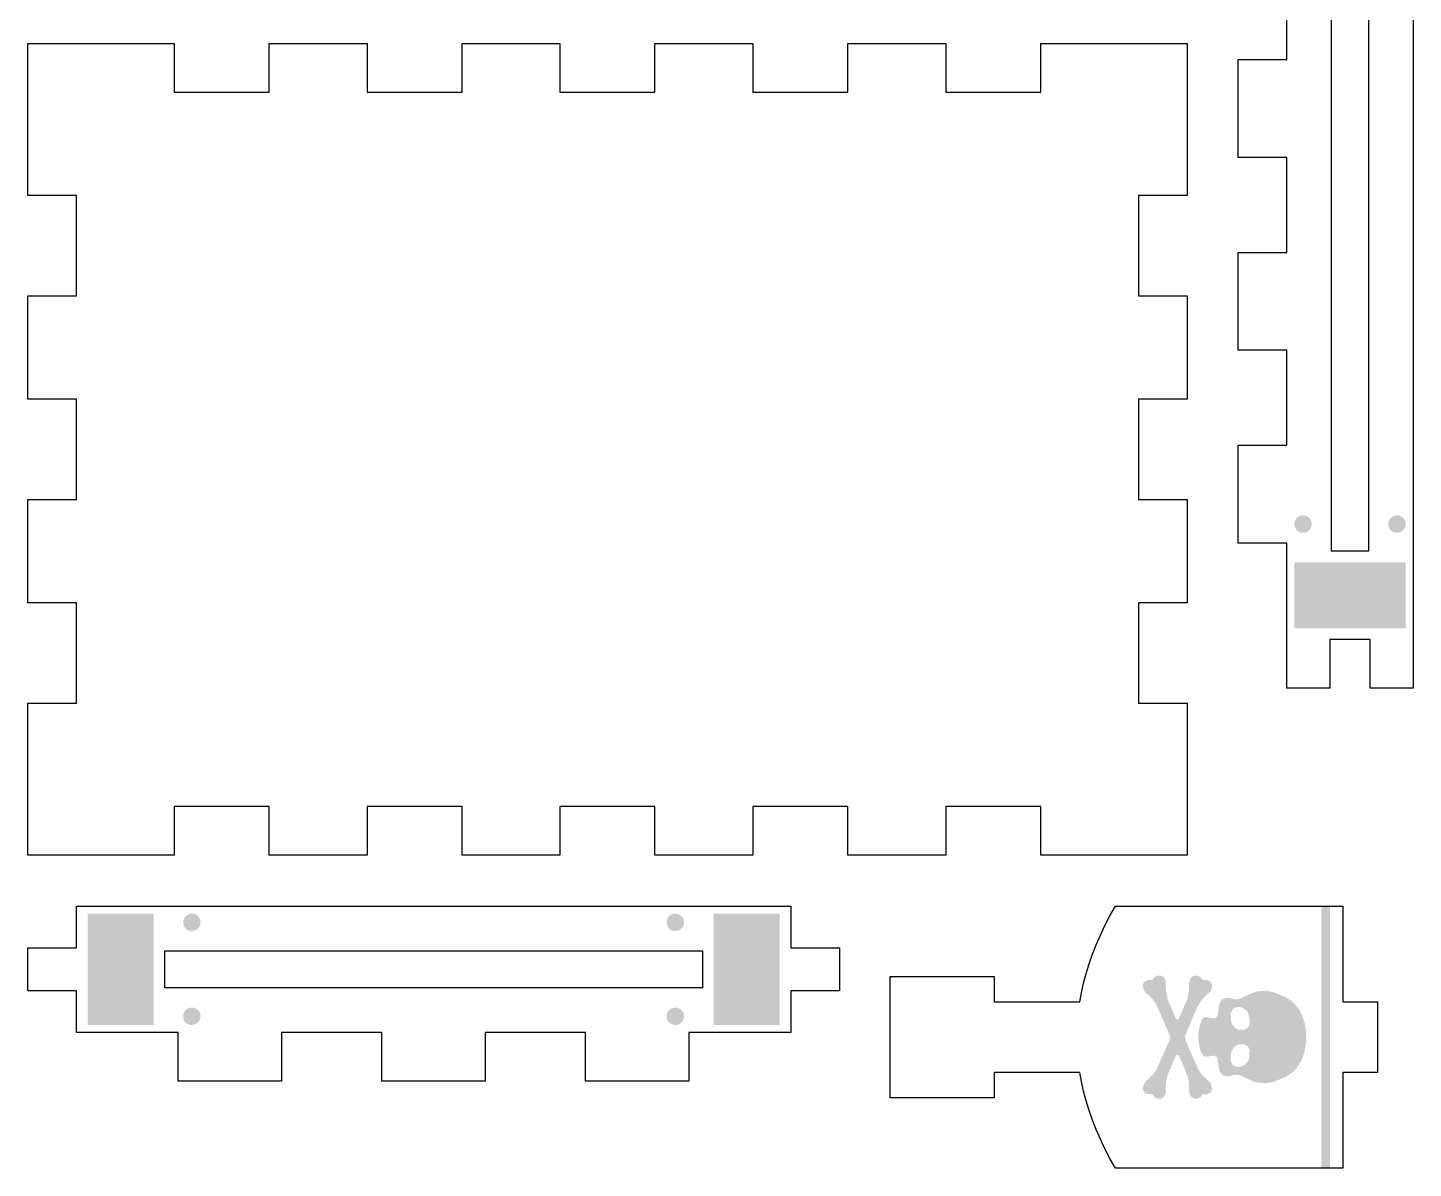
# Model space of a CAD drawing. Header units: millimetres. Extents: x 6 to 297, y 6 to 451.
# Drawn here: x 89 to 168.6, y 10.8 to 76.4 of the extents above; entities that cross this region are included whole.
import ezdxf

# ---------------------------------------------------------------- set-up
doc = ezdxf.new("R2010")
doc.units = ezdxf.units.MM
doc.layers.add('CUT', color=1, linetype='Continuous')
doc.layers.add('RASTER', color=7, linetype='Continuous')

msp = doc.modelspace()

# ---------------------------------------------------------------- hatches: boundary and pattern name
at = {"layer": 'RASTER'}
for points in [[(162.801, 47.872), (162.797, 47.807), (162.784, 47.743), (162.763, 47.681), (162.734, 47.622), (162.698, 47.568), (162.655, 47.518), (162.605, 47.475), (162.551, 47.439), (162.492, 47.41), (162.43, 47.389), (162.366, 47.376), (162.301, 47.372), (162.236, 47.376), (162.172, 47.389), (162.11, 47.41), (162.051, 47.439), (161.997, 47.475), (161.947, 47.518), (161.904, 47.568), (161.868, 47.622), (161.839, 47.681), (161.818, 47.743), (161.805, 47.807), (161.801, 47.872), (161.805, 47.937), (161.818, 48.001), (161.839, 48.063), (161.868, 48.122), (161.904, 48.176), (161.947, 48.226), (161.997, 48.269), (162.051, 48.305), (162.11, 48.334), (162.172, 48.355), (162.236, 48.368), (162.301, 48.372), (162.366, 48.368), (162.43, 48.355), (162.492, 48.334), (162.551, 48.305), (162.605, 48.269), (162.655, 48.226), (162.698, 48.176), (162.734, 48.122), (162.763, 48.063), (162.784, 48.001), (162.797, 47.937)], [(168.201, 47.872), (168.197, 47.807), (168.184, 47.743), (168.163, 47.681), (168.134, 47.622), (168.098, 47.568), (168.055, 47.518), (168.005, 47.475), (167.951, 47.439), (167.892, 47.41), (167.83, 47.389), (167.766, 47.376), (167.701, 47.372), (167.636, 47.376), (167.572, 47.389), (167.51, 47.41), (167.451, 47.439), (167.397, 47.475), (167.347, 47.518), (167.304, 47.568), (167.268, 47.622), (167.239, 47.681), (167.218, 47.743), (167.205, 47.807), (167.201, 47.872), (167.205, 47.937), (167.218, 48.001), (167.239, 48.063), (167.268, 48.122), (167.304, 48.176), (167.347, 48.226), (167.397, 48.269), (167.451, 48.305), (167.51, 48.334), (167.572, 48.355), (167.636, 48.368), (167.701, 48.372), (167.766, 48.368), (167.83, 48.355), (167.892, 48.334), (167.951, 48.305), (168.005, 48.269), (168.055, 48.226), (168.098, 48.176), (168.134, 48.122), (168.163, 48.063), (168.184, 48.001), (168.197, 47.937)], [(168.201, 45.672), (168.201, 41.872), (161.801, 41.872), (161.801, 45.672)], [(163.845, 25.871), (163.845, 10.871), (163.345, 10.871), (163.345, 25.871)], [(92.4, 25.471), (96.2, 25.471), (96.2, 19.071), (92.4, 19.071)], [(98.9, 24.971), (98.896, 24.906), (98.883, 24.842), (98.862, 24.78), (98.833, 24.721), (98.797, 24.667), (98.754, 24.617), (98.704, 24.574), (98.65, 24.538), (98.591, 24.509), (98.529, 24.488), (98.465, 24.475), (98.4, 24.471), (98.335, 24.475), (98.271, 24.488), (98.209, 24.509), (98.15, 24.538), (98.096, 24.574), (98.046, 24.617), (98.003, 24.667), (97.967, 24.721), (97.938, 24.78), (97.917, 24.842), (97.904, 24.906), (97.9, 24.971), (97.904, 25.036), (97.917, 25.1), (97.938, 25.162), (97.967, 25.221), (98.003, 25.275), (98.046, 25.325), (98.096, 25.368), (98.15, 25.404), (98.209, 25.433), (98.271, 25.454), (98.335, 25.467), (98.4, 25.471), (98.465, 25.467), (98.529, 25.454), (98.591, 25.433), (98.65, 25.404), (98.704, 25.368), (98.754, 25.325), (98.797, 25.275), (98.833, 25.221), (98.862, 25.162), (98.883, 25.1), (98.896, 25.036)], [(126.701, 24.971), (126.697, 24.906), (126.684, 24.842), (126.663, 24.78), (126.634, 24.721), (126.598, 24.667), (126.555, 24.617), (126.505, 24.574), (126.451, 24.538), (126.392, 24.509), (126.33, 24.488), (126.266, 24.475), (126.201, 24.471), (126.136, 24.475), (126.072, 24.488), (126.01, 24.509), (125.951, 24.538), (125.897, 24.574), (125.847, 24.617), (125.804, 24.667), (125.768, 24.721), (125.739, 24.78), (125.718, 24.842), (125.705, 24.906), (125.701, 24.971), (125.705, 25.036), (125.718, 25.1), (125.739, 25.162), (125.768, 25.221), (125.804, 25.275), (125.847, 25.325), (125.897, 25.368), (125.951, 25.404), (126.01, 25.433), (126.072, 25.454), (126.136, 25.467), (126.201, 25.471), (126.266, 25.467), (126.33, 25.454), (126.392, 25.433), (126.451, 25.404), (126.505, 25.368), (126.555, 25.325), (126.598, 25.275), (126.634, 25.221), (126.663, 25.162), (126.684, 25.1), (126.697, 25.036)], [(128.401, 25.471), (132.201, 25.471), (132.201, 19.071), (128.401, 19.071)], [(98.9, 19.571), (98.896, 19.506), (98.883, 19.442), (98.862, 19.38), (98.833, 19.321), (98.797, 19.267), (98.754, 19.217), (98.704, 19.174), (98.65, 19.138), (98.591, 19.109), (98.529, 19.088), (98.465, 19.075), (98.4, 19.071), (98.335, 19.075), (98.271, 19.088), (98.209, 19.109), (98.15, 19.138), (98.096, 19.174), (98.046, 19.217), (98.003, 19.267), (97.967, 19.321), (97.938, 19.38), (97.917, 19.442), (97.904, 19.506), (97.9, 19.571), (97.904, 19.636), (97.917, 19.7), (97.938, 19.762), (97.967, 19.821), (98.003, 19.875), (98.046, 19.925), (98.096, 19.968), (98.15, 20.004), (98.209, 20.033), (98.271, 20.054), (98.335, 20.067), (98.4, 20.071), (98.465, 20.067), (98.529, 20.054), (98.591, 20.033), (98.65, 20.004), (98.704, 19.968), (98.754, 19.925), (98.797, 19.875), (98.833, 19.821), (98.862, 19.762), (98.883, 19.7), (98.896, 19.636)], [(126.701, 19.571), (126.697, 19.506), (126.684, 19.442), (126.663, 19.38), (126.634, 19.321), (126.598, 19.267), (126.555, 19.217), (126.505, 19.174), (126.451, 19.138), (126.392, 19.109), (126.33, 19.088), (126.266, 19.075), (126.201, 19.071), (126.136, 19.075), (126.072, 19.088), (126.01, 19.109), (125.951, 19.138), (125.897, 19.174), (125.847, 19.217), (125.804, 19.267), (125.768, 19.321), (125.739, 19.38), (125.718, 19.442), (125.705, 19.506), (125.701, 19.571), (125.705, 19.636), (125.718, 19.7), (125.739, 19.762), (125.768, 19.821), (125.804, 19.875), (125.847, 19.925), (125.897, 19.968), (125.951, 20.004), (126.01, 20.033), (126.072, 20.054), (126.136, 20.067), (126.201, 20.071), (126.266, 20.067), (126.33, 20.054), (126.392, 20.033), (126.451, 20.004), (126.505, 19.968), (126.555, 19.925), (126.598, 19.875), (126.634, 19.821), (126.663, 19.762), (126.684, 19.7), (126.697, 19.636)]]:
    msp.add_hatch(color=7, dxfattribs=at).paths.add_polyline_path(points)
h = msp.add_hatch(color=7, dxfattribs=at)
h.paths.add_polyline_path([(162.475, 18.681), (162.485, 18.125), (162.369, 17.453), (162.214, 17.042), (161.951, 16.617), (161.729, 16.37), (161.222, 16.041), (160.6, 15.802), (160.098, 15.713), (159.546, 15.777), (158.653, 16.188), (158.375, 16.206), (157.957, 16.107), (157.686, 16.181), (157.563, 16.304), (157.479, 16.491), (157.364, 17.212), (157.194, 17.313), (156.726, 17.239), (156.571, 17.281), (156.392, 17.593), (156.284, 18.199), (156.284, 18.568), (156.35, 18.994), (156.505, 19.405), (156.603, 19.503), (156.702, 19.528), (157.096, 19.454), (157.31, 19.486), (157.398, 19.643), (157.475, 20.256), (157.62, 20.529), (157.883, 20.635), (158.136, 20.618), (158.4, 20.536), (158.68, 20.576), (159.268, 20.874), (159.802, 21.029), (160.221, 21.029), (160.649, 20.94), (161.247, 20.701), (161.655, 20.445), (162.039, 20.017), (162.256, 19.619), (162.396, 19.193)])
h.paths.add_polyline_path([(159.229, 19.422), (159.138, 19.774), (159.022, 19.929), (158.759, 20.084), (158.574, 20.116), (158.383, 20.062), (158.245, 19.953), (158.144, 19.759), (158.154, 19.331), (158.213, 19.119), (158.343, 18.93), (158.631, 18.775), (158.902, 18.78), (159.106, 18.895), (159.222, 19.099)], flags=0)
h.paths.add_polyline_path([(159.229, 17.625), (159.145, 17.812), (158.931, 17.967), (158.606, 17.967), (158.368, 17.837), (158.188, 17.574), (158.129, 17.19), (158.144, 16.983), (158.269, 16.764), (158.464, 16.663), (158.646, 16.649), (158.973, 16.789), (159.113, 16.944), (159.197, 17.131)], flags=0)
h.paths.add_polyline_path([(157.061, 21.413), (157.054, 21.194), (156.973, 21.004), (156.522, 20.568), (156.244, 20.158), (155.496, 18.396), (155.626, 17.985), (156.286, 16.503), (156.522, 16.174), (156.931, 15.795), (157.014, 15.657), (157.071, 15.443), (157.022, 15.221), (156.808, 15.091), (156.52, 15.084), (156.389, 14.919), (156.252, 14.835), (155.998, 14.837), (155.858, 14.943), (155.74, 15.219), (155.742, 15.64), (155.658, 16.147), (155.159, 17.32), (155.078, 17.362), (154.989, 17.303), (154.522, 16.22), (154.413, 15.689), (154.399, 15.138), (154.298, 14.943), (154.157, 14.837), (153.906, 14.837), (153.766, 14.919), (153.636, 15.084), (153.257, 15.123), (153.099, 15.31), (153.085, 15.443), (153.141, 15.657), (153.249, 15.819), (153.658, 16.198), (153.845, 16.454), (154.627, 18.206), (154.659, 18.42), (153.845, 20.288), (153.658, 20.544), (153.249, 20.923), (153.141, 21.085), (153.085, 21.299), (153.136, 21.518), (153.348, 21.651), (153.636, 21.659), (153.766, 21.823), (153.906, 21.905), (154.157, 21.905), (154.298, 21.799), (154.399, 21.604), (154.413, 21.053), (154.522, 20.522), (154.989, 19.439), (155.078, 19.38), (155.159, 19.422), (155.658, 20.596), (155.742, 21.102), (155.74, 21.523), (155.858, 21.799), (155.998, 21.905), (156.252, 21.907), (156.389, 21.823), (156.52, 21.659), (156.702, 21.668), (156.948, 21.595)])

# ---------------------------------------------------------------- linework, layer by layer
at = {"layer": 'CUT'}
msp.add_lwpolyline([(168.641, 102.273), (168.641, 41.272), (168.641, 38.432), (166.161, 38.432), (166.161, 41.232), (163.841, 41.232), (163.841, 38.432), (161.361, 38.432), (161.361, 41.272), (161.361, 46.778), (158.561, 46.778), (158.561, 52.403), (161.361, 52.403), (161.361, 57.869), (158.561, 57.869), (158.561, 63.494), (161.361, 63.494), (161.361, 68.96), (158.561, 68.96), (158.561, 74.585), (161.361, 74.585), (161.361, 80.051)], dxfattribs=at)
for points in [[(166.061, 97.233), (166.061, 46.312), (163.941, 46.312), (163.941, 97.233)], [(88.96, 75.512), (91.8, 75.512), (97.386, 75.512), (97.386, 72.712), (102.851, 72.712), (102.851, 75.512), (108.477, 75.512), (108.477, 72.712), (113.942, 72.712), (113.942, 75.512), (119.568, 75.512), (119.568, 72.712), (125.033, 72.712), (125.033, 75.512), (130.659, 75.512), (130.659, 72.712), (136.124, 72.712), (136.124, 75.512), (141.75, 75.512), (141.75, 72.712), (147.215, 72.712), (147.215, 75.512), (152.801, 75.512), (155.641, 75.512), (155.641, 72.672), (155.641, 66.775), (152.841, 66.775), (152.841, 60.997), (155.641, 60.997), (155.641, 55.06), (152.841, 55.06), (152.841, 49.283), (155.641, 49.283), (155.641, 43.346), (152.841, 43.346), (152.841, 37.568), (155.641, 37.568), (155.641, 31.671), (155.641, 28.831), (152.801, 28.831), (147.215, 28.831), (147.215, 31.631), (141.75, 31.631), (141.75, 28.831), (136.124, 28.831), (136.124, 31.631), (130.659, 31.631), (130.659, 28.831), (125.033, 28.831), (125.033, 31.631), (119.568, 31.631), (119.568, 28.831), (113.942, 28.831), (113.942, 31.631), (108.477, 31.631), (108.477, 28.831), (102.851, 28.831), (102.851, 31.631), (97.386, 31.631), (97.386, 28.831), (91.8, 28.831), (88.96, 28.831), (88.96, 31.671), (88.96, 37.568), (91.76, 37.568), (91.76, 43.346), (88.96, 43.346), (88.96, 49.283), (91.76, 49.283), (91.76, 55.06), (88.96, 55.06), (88.96, 60.997), (91.76, 60.997), (91.76, 66.775), (88.96, 66.775), (88.96, 72.672)], [(91.76, 25.911), (132.841, 25.911), (132.841, 23.511), (135.641, 23.511), (135.641, 21.031), (132.841, 21.031), (132.841, 18.631), (126.984, 18.631), (126.984, 15.831), (121.046, 15.831), (121.046, 18.631), (115.269, 18.631), (115.269, 15.831), (109.332, 15.831), (109.332, 18.631), (103.555, 18.631), (103.555, 15.831), (97.617, 15.831), (97.617, 18.631), (91.76, 18.631), (91.76, 21.031), (88.96, 21.031), (88.96, 23.511), (91.76, 23.511)], [(166.585, 20.411), (166.585, 16.331), (164.585, 16.331), (164.585, 10.831), (151.521, 10.831), (151.199, 11.402), (150.911, 11.953), (150.647, 12.504), (150.406, 13.056), (150.189, 13.607), (149.996, 14.159), (149.827, 14.71), (149.682, 15.262), (149.56, 15.813), (149.467, 16.331), (144.541, 16.331), (144.541, 14.881), (138.561, 14.881), (138.561, 21.861), (144.541, 21.861), (144.541, 20.411), (149.467, 20.411), (149.56, 20.929), (149.682, 21.48), (149.827, 22.032), (149.996, 22.584), (150.189, 23.135), (150.406, 23.686), (150.647, 24.238), (150.911, 24.789), (151.199, 25.34), (151.521, 25.911), (164.585, 25.911), (164.585, 20.411)], [(96.84, 23.331), (127.761, 23.331), (127.761, 21.211), (96.84, 21.211)]]:
    msp.add_lwpolyline(points, close=True, dxfattribs=at)

doc.saveas('drawing.dxf')
